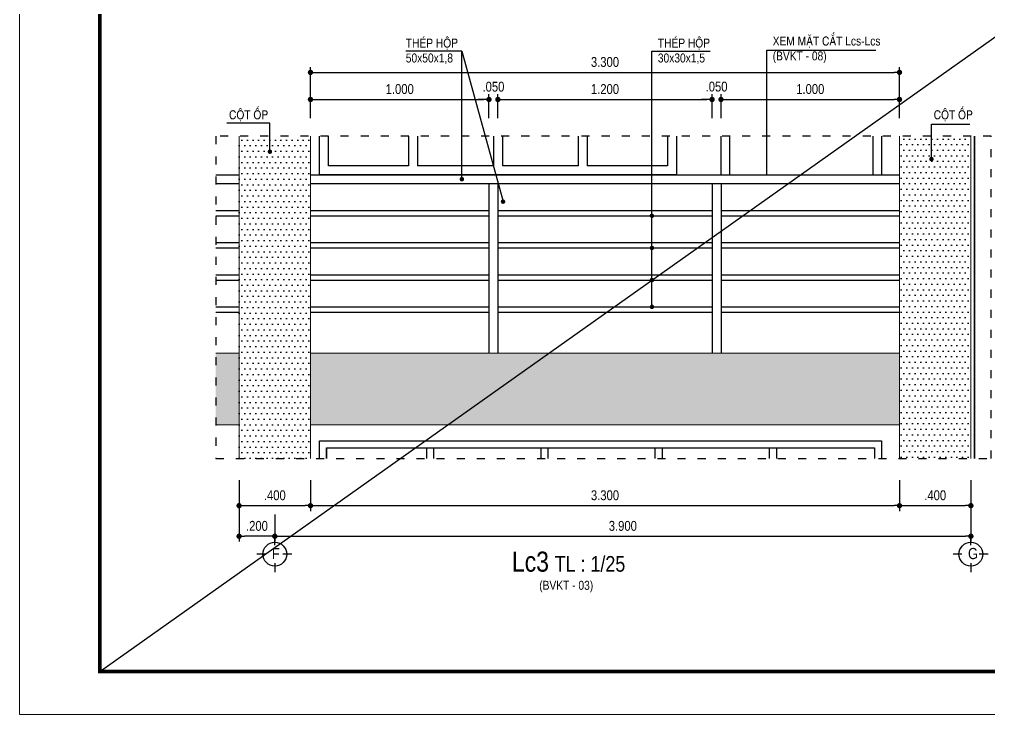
# Model space of a CAD drawing. Header units: millimetres. Extents: x 120 to 288, y 58 to 216.
# Drawn here: x 119.75 to 141.49, y 58.05 to 73.62 of the extents above; entities that cross this region are included whole.
import ezdxf

# ---------------------------------------------------------------- set-up
doc = ezdxf.new("R2010")
doc.units = ezdxf.units.MM
doc.header["$LTSCALE"] = 0.3
doc.header["$MEASUREMENT"] = 0
doc.linetypes.add('ACAD_ISO03W100', pattern=[30, 12, -18])
doc.layers.get('0').update_dxf_attribs({"linetype": 'CONTINUOUS', "lineweight": 13})
doc.layers.get('DEFPOINTS').update_dxf_attribs({"linetype": 'CONTINUOUS', "lineweight": 13})
for name, color, linetype in [('CHU', 3, 'CONTINUOUS'), ('HACTH', 8, 'CONTINUOUS'), ('HATCH', 8, 'CONTINUOUS'), ('LAYER 1', 1, 'CONTINUOUS'), ('LAYER 7', 7, 'CONTINUOUS'), ('LAYER1', 1, 'CONTINUOUS'), ('LAYER5', 5, 'CONTINUOUS'), ('LAYER7', 7, 'CONTINUOUS')]:
    doc.layers.add(name, color=color, linetype=linetype)
doc.layers.add('Layer6', color=7, linetype='CONTINUOUS', true_color=0xffe8a3)
doc.styles.add('HELVE-KT', font='vhelvcn.TTF')
doc.dimstyles.new('1-25', dxfattribs={"dimtxt": 0.22, "dimasz": 0.12, "dimexe": 0.12, "dimexo": 0.2, "dimgap": 0.12, "dimtad": 1, "dimdec": 3, "dimlfac": 0.25, "dimzin": 4, "dimdsep": 46, "dimtxsty": 'HELVE-KT', "dimblk1": 'DOT', "dimblk2": 'DOT', "dimsah": 1, "dimcen": 0.18, "dimadec": 3, "dimazin": 0, "dimtfac": 1, "dimtdec": 3, "dimtofl": 0, "dimtmove": 2, "dimatfit": 3, "dimldrblk": 'DOT', "dimfxl": 0, "dimtolj": 1, "dimtzin": 4, "dimarcsym": 0})
pattern_1 = [(0, (487584.04781, -1363304.9614), (0.0625, 0.125), [0, -0.125])]

# ---------------------------------------------------------------- blocks, each defined once
blk = doc.blocks.new('_DOT')
at = {"color": 0, "linetype": 'ByBlock'}
blk.add_line((-0.5, 0), (-1, 0), dxfattribs=at)
at = {"color": 0, "linetype": 'ByBlock', "const_width": 0.5}
blk.add_lwpolyline([(-0.25, 0, 1), (0.25, 0, 1)], format="xyb", close=True, dxfattribs=at)
blk = doc.blocks.new('*D645')
at = {"layer": 'DEFPOINTS', "color": 0, "lineweight": -2, "ltscale": 5}
for p in [(141.072, 63.493), (125.472, 62.725), (141.072, 62.039)]:
    blk.add_point(p, dxfattribs=at)
at = {"layer": 'LAYER 1', "color": 0, "lineweight": -2, "ltscale": 5}
for p, q in [((141.072, 63.293), (141.072, 61.919)), ((125.472, 62.525), (125.472, 61.919)), ((125.592, 62.039), (140.952, 62.039))]:
    blk.add_line(p, q, dxfattribs=at)
at = {"layer": 'LAYER 1', "color": 0, "lineweight": -2, "ltscale": 5, "xscale": 0.12, "yscale": 0.12, "zscale": 0.12, "rotation": 180}
blk.add_blockref('_DOT', (125.472, 62.039), dxfattribs=at)
at = {"layer": 'LAYER 1', "color": 0, "lineweight": -2, "ltscale": 5, "xscale": 0.12, "yscale": 0.12, "zscale": 0.12}
blk.add_blockref('_DOT', (141.072, 62.039), dxfattribs=at)
at = {"layer": 'LAYER 1', "color": 0, "ltscale": 5, "insert": (133.272, 62.271), "char_height": 0.22, "attachment_point": 5, "style": 'HELVE-KT'}
blk.add_mtext('\\A1;3.900', dxfattribs=at)
blk = doc.blocks.new('*D646')
at = {"layer": 'DEFPOINTS', "color": 0, "lineweight": -2, "ltscale": 0.08}
for p in [(124.672, 63.493), (126.272, 63.493), (126.272, 62.725)]:
    blk.add_point(p, dxfattribs=at)
at = {"layer": 'LAYER 1', "color": 0, "lineweight": -2, "ltscale": 0.08}
for p, q in [((124.672, 63.293), (124.672, 62.605)), ((126.272, 63.293), (126.272, 62.605)), ((124.792, 62.725), (126.152, 62.725))]:
    blk.add_line(p, q, dxfattribs=at)
at = {"layer": 'LAYER 1', "color": 0, "lineweight": -2, "ltscale": 0.08, "xscale": 0.12, "yscale": 0.12, "zscale": 0.12, "rotation": 180}
blk.add_blockref('_DOT', (124.672, 62.725), dxfattribs=at)
at = {"layer": 'LAYER 1', "color": 0, "lineweight": -2, "ltscale": 0.08, "xscale": 0.12, "yscale": 0.12, "zscale": 0.12}
blk.add_blockref('_DOT', (126.272, 62.725), dxfattribs=at)
at = {"layer": 'LAYER 1', "color": 0, "lineweight": -2, "ltscale": 0.08, "insert": (125.472, 62.957), "char_height": 0.22, "attachment_point": 5, "style": 'HELVE-KT'}
blk.add_mtext('\\A1;.400', dxfattribs=at)
blk = doc.blocks.new('*D647')
at = {"layer": 'DEFPOINTS', "color": 0, "lineweight": -2, "ltscale": 0.08}
for p in [(126.272, 63.493), (139.472, 63.493), (139.472, 62.725)]:
    blk.add_point(p, dxfattribs=at)
at = {"layer": 'LAYER 1', "color": 0, "lineweight": -2, "ltscale": 0.08}
for p, q in [((126.272, 63.293), (126.272, 62.605)), ((139.472, 63.293), (139.472, 62.605)), ((126.392, 62.725), (139.352, 62.725))]:
    blk.add_line(p, q, dxfattribs=at)
at = {"layer": 'LAYER 1', "color": 0, "lineweight": -2, "ltscale": 0.08, "xscale": 0.12, "yscale": 0.12, "zscale": 0.12, "rotation": 180}
blk.add_blockref('_DOT', (126.272, 62.725), dxfattribs=at)
at = {"layer": 'LAYER 1', "color": 0, "lineweight": -2, "ltscale": 0.08, "xscale": 0.12, "yscale": 0.12, "zscale": 0.12}
blk.add_blockref('_DOT', (139.472, 62.725), dxfattribs=at)
at = {"layer": 'LAYER 1', "color": 0, "lineweight": -2, "ltscale": 0.08, "insert": (132.872, 62.957), "char_height": 0.22, "attachment_point": 5, "style": 'HELVE-KT'}
blk.add_mtext('\\A1;3.300', dxfattribs=at)
blk = doc.blocks.new('*D648')
at = {"layer": 'DEFPOINTS', "color": 0, "lineweight": -2, "ltscale": 0.08}
for p in [(139.472, 63.493), (141.072, 63.493), (141.072, 62.725)]:
    blk.add_point(p, dxfattribs=at)
at = {"layer": 'LAYER 1', "color": 0, "lineweight": -2, "ltscale": 0.08}
for p, q in [((139.472, 63.293), (139.472, 62.605)), ((141.072, 63.293), (141.072, 62.605)), ((139.592, 62.725), (140.952, 62.725))]:
    blk.add_line(p, q, dxfattribs=at)
at = {"layer": 'LAYER 1', "color": 0, "lineweight": -2, "ltscale": 0.08, "xscale": 0.12, "yscale": 0.12, "zscale": 0.12, "rotation": 180}
blk.add_blockref('_DOT', (139.472, 62.725), dxfattribs=at)
at = {"layer": 'LAYER 1', "color": 0, "lineweight": -2, "ltscale": 0.08, "xscale": 0.12, "yscale": 0.12, "zscale": 0.12}
blk.add_blockref('_DOT', (141.072, 62.725), dxfattribs=at)
at = {"layer": 'LAYER 1', "color": 0, "lineweight": -2, "ltscale": 0.08, "insert": (140.272, 62.957), "char_height": 0.22, "attachment_point": 5, "style": 'HELVE-KT'}
blk.add_mtext('\\A1;.400', dxfattribs=at)
blk = doc.blocks.new('*D649')
at = {"layer": 'DEFPOINTS', "color": 0, "lineweight": -2, "ltscale": 0.08}
for p in [(124.672, 62.949), (125.472, 62.725), (124.672, 62.039)]:
    blk.add_point(p, dxfattribs=at)
at = {"layer": 'LAYER 1', "color": 0, "lineweight": -2, "ltscale": 0.08}
for p, q in [((124.672, 62.749), (124.672, 61.919)), ((125.472, 62.525), (125.472, 61.919)), ((125.352, 62.039), (124.792, 62.039))]:
    blk.add_line(p, q, dxfattribs=at)
at = {"layer": 'LAYER 1', "color": 0, "lineweight": -2, "ltscale": 0.08, "xscale": 0.12, "yscale": 0.12, "zscale": 0.12, "rotation": 180}
blk.add_blockref('_DOT', (124.672, 62.039), dxfattribs=at)
at = {"layer": 'LAYER 1', "color": 0, "lineweight": -2, "ltscale": 0.08, "xscale": 0.12, "yscale": 0.12, "zscale": 0.12}
blk.add_blockref('_DOT', (125.472, 62.039), dxfattribs=at)
at = {"layer": 'LAYER 1', "color": 0, "lineweight": -2, "ltscale": 0.08, "insert": (125.072, 62.271), "char_height": 0.22, "attachment_point": 5, "style": 'HELVE-KT'}
blk.add_mtext('\\A1;.200', dxfattribs=at)
blk = doc.blocks.new('*D663')
at = {"layer": 'DEFPOINTS', "color": 0, "lineweight": -2, "ltscale": 0.08}
for p in [(130.272, 71.823), (126.272, 71.207), (130.272, 71.207)]:
    blk.add_point(p, dxfattribs=at)
at = {"layer": 'LAYER 1', "color": 0, "lineweight": -2, "ltscale": 0.08}
for p, q in [((126.272, 71.407), (126.272, 71.943)), ((126.392, 71.823), (130.152, 71.823)), ((130.272, 71.407), (130.272, 71.943))]:
    blk.add_line(p, q, dxfattribs=at)
at = {"layer": 'LAYER 1', "color": 0, "lineweight": -2, "ltscale": 0.08, "xscale": 0.12, "yscale": 0.12, "zscale": 0.12, "rotation": 180}
blk.add_blockref('_DOT', (126.272, 71.823), dxfattribs=at)
at = {"layer": 'LAYER 1', "color": 0, "lineweight": -2, "ltscale": 0.08, "xscale": 0.12, "yscale": 0.12, "zscale": 0.12}
blk.add_blockref('_DOT', (130.272, 71.823), dxfattribs=at)
at = {"layer": 'LAYER 1', "color": 0, "lineweight": -2, "ltscale": 0.08, "insert": (128.272, 72.055), "char_height": 0.22, "attachment_point": 5, "style": 'HELVE-KT'}
blk.add_mtext('\\A1;1.000', dxfattribs=at)
blk = doc.blocks.new('*D664')
at = {"layer": 'DEFPOINTS', "color": 0, "lineweight": -2, "ltscale": 0.08}
for p in [(130.472, 71.823), (130.272, 71.207), (130.472, 71.207)]:
    blk.add_point(p, dxfattribs=at)
at = {"layer": 'LAYER 1', "color": 0, "lineweight": -2, "ltscale": 0.08}
for p, q in [((130.152, 71.823), (130.032, 71.823)), ((130.272, 71.407), (130.272, 71.943)), ((130.472, 71.407), (130.472, 71.943)), ((130.592, 71.823), (130.712, 71.823))]:
    blk.add_line(p, q, dxfattribs=at)
at = {"layer": 'LAYER 1', "color": 0, "lineweight": -2, "ltscale": 0.08, "xscale": 0.12, "yscale": 0.12, "zscale": 0.12}
blk.add_blockref('_DOT', (130.272, 71.823), dxfattribs=at)
at = {"layer": 'LAYER 1', "color": 0, "lineweight": -2, "ltscale": 0.08, "xscale": 0.12, "yscale": 0.12, "zscale": 0.12, "rotation": 180}
blk.add_blockref('_DOT', (130.472, 71.823), dxfattribs=at)
at = {"layer": 'LAYER 1', "color": 0, "lineweight": -2, "ltscale": 0.08, "insert": (130.372, 72.108), "char_height": 0.22, "attachment_point": 5, "style": 'HELVE-KT'}
blk.add_mtext('\\A1;.050', dxfattribs=at)
blk = doc.blocks.new('*D665')
at = {"layer": 'DEFPOINTS', "color": 0, "lineweight": -2, "ltscale": 0.08}
for p in [(135.272, 71.823), (130.472, 71.207), (135.272, 71.207)]:
    blk.add_point(p, dxfattribs=at)
at = {"layer": 'LAYER 1', "color": 0, "lineweight": -2, "ltscale": 0.08}
for p, q in [((130.472, 71.407), (130.472, 71.943)), ((130.592, 71.823), (135.152, 71.823)), ((135.272, 71.407), (135.272, 71.943))]:
    blk.add_line(p, q, dxfattribs=at)
at = {"layer": 'LAYER 1', "color": 0, "lineweight": -2, "ltscale": 0.08, "xscale": 0.12, "yscale": 0.12, "zscale": 0.12, "rotation": 180}
blk.add_blockref('_DOT', (130.472, 71.823), dxfattribs=at)
at = {"layer": 'LAYER 1', "color": 0, "lineweight": -2, "ltscale": 0.08, "xscale": 0.12, "yscale": 0.12, "zscale": 0.12}
blk.add_blockref('_DOT', (135.272, 71.823), dxfattribs=at)
at = {"layer": 'LAYER 1', "color": 0, "lineweight": -2, "ltscale": 0.08, "insert": (132.872, 72.055), "char_height": 0.22, "attachment_point": 5, "style": 'HELVE-KT'}
blk.add_mtext('\\A1;1.200', dxfattribs=at)
blk = doc.blocks.new('*D666')
at = {"layer": 'DEFPOINTS', "color": 0, "lineweight": -2, "ltscale": 0.08}
for p in [(135.472, 71.823), (135.272, 71.207), (135.472, 71.207)]:
    blk.add_point(p, dxfattribs=at)
at = {"layer": 'LAYER 1', "color": 0, "lineweight": -2, "ltscale": 0.08}
for p, q in [((135.152, 71.823), (135.032, 71.823)), ((135.272, 71.407), (135.272, 71.943)), ((135.472, 71.407), (135.472, 71.943)), ((135.592, 71.823), (135.712, 71.823))]:
    blk.add_line(p, q, dxfattribs=at)
at = {"layer": 'LAYER 1', "color": 0, "lineweight": -2, "ltscale": 0.08, "xscale": 0.12, "yscale": 0.12, "zscale": 0.12}
blk.add_blockref('_DOT', (135.272, 71.823), dxfattribs=at)
at = {"layer": 'LAYER 1', "color": 0, "lineweight": -2, "ltscale": 0.08, "xscale": 0.12, "yscale": 0.12, "zscale": 0.12, "rotation": 180}
blk.add_blockref('_DOT', (135.472, 71.823), dxfattribs=at)
at = {"layer": 'LAYER 1', "color": 0, "lineweight": -2, "ltscale": 0.08, "insert": (135.372, 72.111), "char_height": 0.22, "attachment_point": 5, "style": 'HELVE-KT'}
blk.add_mtext('\\A1;.050', dxfattribs=at)
blk = doc.blocks.new('*D667')
at = {"layer": 'DEFPOINTS', "color": 0, "lineweight": -2, "ltscale": 0.08}
for p in [(139.472, 71.823), (135.472, 71.207), (139.472, 71.207)]:
    blk.add_point(p, dxfattribs=at)
at = {"layer": 'LAYER 1', "color": 0, "lineweight": -2, "ltscale": 0.08}
for p, q in [((135.472, 71.407), (135.472, 71.943)), ((135.592, 71.823), (139.352, 71.823)), ((139.472, 71.407), (139.472, 71.943))]:
    blk.add_line(p, q, dxfattribs=at)
at = {"layer": 'LAYER 1', "color": 0, "lineweight": -2, "ltscale": 0.08, "xscale": 0.12, "yscale": 0.12, "zscale": 0.12, "rotation": 180}
blk.add_blockref('_DOT', (135.472, 71.823), dxfattribs=at)
at = {"layer": 'LAYER 1', "color": 0, "lineweight": -2, "ltscale": 0.08, "xscale": 0.12, "yscale": 0.12, "zscale": 0.12}
blk.add_blockref('_DOT', (139.472, 71.823), dxfattribs=at)
at = {"layer": 'LAYER 1', "color": 0, "lineweight": -2, "ltscale": 0.08, "insert": (137.472, 72.055), "char_height": 0.22, "attachment_point": 5, "style": 'HELVE-KT'}
blk.add_mtext('\\A1;1.000', dxfattribs=at)
blk = doc.blocks.new('*D668')
at = {"layer": 'DEFPOINTS', "color": 0, "lineweight": -2, "ltscale": 0.08}
for p in [(139.472, 72.43), (126.272, 71.207), (139.472, 71.207)]:
    blk.add_point(p, dxfattribs=at)
at = {"layer": 'LAYER 1', "color": 0, "lineweight": -2, "ltscale": 0.08}
for p, q in [((126.272, 71.407), (126.272, 72.55)), ((126.392, 72.43), (139.352, 72.43)), ((139.472, 71.407), (139.472, 72.55))]:
    blk.add_line(p, q, dxfattribs=at)
at = {"layer": 'LAYER 1', "color": 0, "lineweight": -2, "ltscale": 0.08, "xscale": 0.12, "yscale": 0.12, "zscale": 0.12, "rotation": 180}
blk.add_blockref('_DOT', (126.272, 72.43), dxfattribs=at)
at = {"layer": 'LAYER 1', "color": 0, "lineweight": -2, "ltscale": 0.08, "xscale": 0.12, "yscale": 0.12, "zscale": 0.12}
blk.add_blockref('_DOT', (139.472, 72.43), dxfattribs=at)
at = {"layer": 'LAYER 1', "color": 0, "lineweight": -2, "ltscale": 0.08, "insert": (132.872, 72.662), "char_height": 0.22, "attachment_point": 5, "style": 'HELVE-KT'}
blk.add_mtext('\\A1;3.300', dxfattribs=at)

msp = doc.modelspace()

# ---------------------------------------------------------------- hatches: boundary and pattern name
at = {"layer": 'Layer6', "ltscale": 5}
h = msp.add_hatch(dxfattribs=at)
h.set_pattern_fill('DOTS', color=256, scale=2, style=0)
h.set_pattern_definition(pattern_1)
h.paths.add_polyline_path([(124.67212, 63.78341), (126.27212, 63.78341), (126.27212, 70.99861), (124.67212, 70.99861)])
h = msp.add_hatch(dxfattribs=at)
h.set_pattern_fill('DOTS', color=256, scale=2, style=0)
h.set_pattern_definition([(0, (51.07212, 49.93761), (0.0625, 0.125), [0, -0.125])])
h.paths.add_polyline_path([(139.47212, 63.78341), (141.07212, 63.78341), (141.07212, 70.99861), (139.47212, 70.99861)])
h = msp.add_hatch(dxfattribs=at)
h.set_pattern_fill('DOTS', color=256, scale=2, style=0)
h.set_pattern_definition(pattern_1)
h.paths.add_polyline_path([(126.27212, 66.13761), (126.27212, 64.53761), (139.47212, 64.53761), (139.47212, 66.13761)])
h.paths.add_polyline_path([(124.14834, 66.13761), (124.14834, 64.53761), (124.67212, 64.53761), (124.67212, 66.13761)])

# ---------------------------------------------------------------- linework, layer by layer
at = {"ltscale": 5}
for p, q in [((124.67212, 70.99861), (124.67212, 63.78341)), ((126.27212, 70.99861), (126.27212, 63.78341)), ((139.47212, 70.99861), (139.47212, 63.78341)), ((124.14834, 66.13761), (124.67212, 66.13761)), ((126.27212, 66.13761), (139.47212, 66.13761)), ((124.14834, 64.53761), (124.67212, 64.53761)), ((126.27212, 64.53761), (139.47212, 64.53761))]:
    msp.add_line(p, q, dxfattribs=at)
msp.add_lwpolyline([(141.07212, 70.99861), (141.07212, 63.78341)], dxfattribs=at)
at = {"layer": 'CHU'}
for points in [[(125.47212, 61.83897), (125.47212, 62.03897)], [(141.07212, 61.83897), (141.07212, 62.03897)], [(125.27212, 61.63897), (125.07212, 61.63897)], [(125.85546, 61.63897), (125.65546, 61.63897)], [(140.87212, 61.63897), (140.67212, 61.63897)], [(141.45546, 61.63897), (141.25546, 61.63897)], [(125.47212, 61.43897), (125.47212, 61.23897)], [(141.07212, 61.43897), (141.07212, 61.23897)]]:
    msp.add_lwpolyline(points, dxfattribs=at)
for centre in [(125.47212, 61.63897), (141.07212, 61.63897)]:
    msp.add_circle(centre, 0.26667, dxfattribs=at)
at = {"layer": 'DEFPOINTS', "linetype": 'Continuous', "ltscale": 0.08}
msp.add_lwpolyline([(119.74885, 58.04536), (161.74885, 58.04536), (161.74885, 87.74536), (119.74885, 87.74536)], close=True, dxfattribs=at)
at = {"layer": 'HACTH', "lineweight": -2, "ltscale": 0.08}
for points in [[(129.66479, 70.0367), (129.66479, 72.90705), (128.40797, 72.90705)], [(129.66479, 72.90705), (130.58739, 69.53488)], [(133.92453, 67.17761), (133.92453, 72.90705), (135.23143, 72.90705)], [(136.49843, 70.13761), (136.49843, 72.93043), (138.94338, 72.93043)], [(125.36278, 70.65374), (125.36278, 71.2931), (124.39628, 71.2931)], [(140.18787, 70.48711), (140.18787, 71.27288), (141.05067, 71.27288)]]:
    msp.add_lwpolyline(points, dxfattribs=at)
at = {"layer": 'HATCH', "ltscale": 5}
msp.add_line((141.15212, 70.99861), (141.15212, 63.78341), dxfattribs=at)
msp.add_line((141.15212, 70.99861), (141.15212, 63.78341), dxfattribs=at)
msp.add_lwpolyline([(141.15212, 63.78341), (141.15212, 70.99861)], dxfattribs=at)
at = {"layer": 'LAYER 1', "lineweight": -2, "ltscale": 0.08}
msp.add_lwpolyline([(121.54885, 59.00791), (160.74885, 86.78282)], dxfattribs=at)
at = {"layer": 'LAYER 1', "lineweight": -2, "ltscale": 0.08, "const_width": 0.05}
for points in [[(125.33778, 70.65374, 1), (125.38778, 70.65374, 1)], [(140.16287, 70.48711, 1), (140.21287, 70.48711, 1)], [(129.63979, 70.0367, 1), (129.68979, 70.0367, 1)], [(130.56239, 69.53488, 1), (130.61239, 69.53488, 1)], [(133.89953, 69.21761, 1), (133.94953, 69.21761, 1)], [(133.89953, 68.49761, 1), (133.94953, 68.49761, 1)], [(133.89953, 67.77761, 1), (133.94953, 67.77761, 1)], [(133.89953, 67.17761, 1), (133.94953, 67.17761, 1)]]:
    msp.add_lwpolyline(points, format="xyb", close=True, dxfattribs=at)
at = {"layer": 'LAYER 7', "linetype": 'ACAD_ISO03W100', "ltscale": 0.05}
msp.add_lwpolyline([(124.14834, 63.78341), (141.52685, 63.78341), (141.52685, 70.99861), (124.14834, 70.99861)], close=True, dxfattribs=at)
at = {"layer": 'LAYER5', "color": 163, "ltscale": 5}
for p, q in [((128.47212, 70.99861), (128.47212, 70.33761)), ((128.67212, 70.99861), (128.67212, 70.33761)), ((130.37212, 70.99861), (130.37212, 70.33761)), ((130.57212, 70.99861), (130.57212, 70.33761)), ((132.27212, 70.99861), (132.27212, 70.33761)), ((132.47212, 70.99861), (132.47212, 70.33761)), ((126.63212, 64.01761), (126.63212, 63.78341)), ((128.87212, 64.01761), (128.87212, 63.78341)), ((129.03212, 64.01761), (129.03212, 63.78341)), ((131.43212, 64.01761), (131.43212, 63.78341)), ((131.59212, 64.01761), (131.59212, 63.78341)), ((133.99212, 64.01761), (133.99212, 63.78341)), ((134.15212, 64.01761), (134.15212, 63.78341)), ((136.55212, 64.01761), (136.55212, 63.78341)), ((136.71212, 64.01761), (136.71212, 63.78341))]:
    msp.add_line(p, q, dxfattribs=at)
at = {"layer": 'LAYER5', "ltscale": 5}
for p, q in [((124.14834, 70.13761), (124.67212, 70.13761)), ((126.27212, 70.13761), (139.47212, 70.13761)), ((124.14834, 69.93761), (124.67212, 69.93761)), ((126.27212, 69.93761), (139.47212, 69.93761)), ((130.27212, 69.93761), (130.27212, 66.13761)), ((130.47212, 69.93761), (130.47212, 66.13761)), ((135.27212, 69.93761), (135.27212, 66.13761)), ((135.47212, 69.93761), (135.47212, 66.13761)), ((124.14834, 69.33761), (124.67212, 69.33761)), ((124.14834, 69.21761), (124.67212, 69.21761)), ((126.27212, 69.33761), (130.27212, 69.33761)), ((126.27212, 69.21761), (130.27212, 69.21761)), ((130.47212, 69.33761), (135.27212, 69.33761)), ((130.47212, 69.21761), (135.27212, 69.21761)), ((135.47212, 69.33761), (139.47212, 69.33761)), ((135.47212, 69.21761), (139.47212, 69.21761)), ((124.14834, 68.61761), (124.67212, 68.61761)), ((124.14834, 68.49761), (124.67212, 68.49761)), ((126.27212, 68.61761), (130.27212, 68.61761)), ((126.27212, 68.49761), (130.27212, 68.49761)), ((130.47212, 68.61761), (135.27212, 68.61761)), ((130.47212, 68.49761), (135.27212, 68.49761)), ((135.47212, 68.61761), (139.47212, 68.61761)), ((135.47212, 68.49761), (139.47212, 68.49761)), ((124.14834, 67.89761), (124.67212, 67.89761)), ((126.27212, 67.89761), (130.27212, 67.89761)), ((130.47212, 67.89761), (135.27212, 67.89761)), ((135.47212, 67.89761), (139.47212, 67.89761)), ((124.14834, 67.77761), (124.67212, 67.77761)), ((126.27212, 67.77761), (130.27212, 67.77761)), ((130.47212, 67.77761), (135.27212, 67.77761)), ((135.47212, 67.77761), (139.47212, 67.77761)), ((124.14834, 67.17761), (124.67212, 67.17761)), ((124.14834, 67.05761), (124.67212, 67.05761)), ((126.27212, 67.17761), (130.27212, 67.17761)), ((126.27212, 67.05761), (130.27212, 67.05761)), ((130.47212, 67.17761), (135.27212, 67.17761)), ((130.47212, 67.05761), (135.27212, 67.05761)), ((135.47212, 67.17761), (139.47212, 67.17761)), ((135.47212, 67.05761), (139.47212, 67.05761))]:
    msp.add_line(p, q, dxfattribs=at)
at = {"layer": 'LAYER5', "color": 163, "ltscale": 5}
for points in [[(134.47212, 70.99861), (134.47212, 70.13761), (126.47212, 70.13761), (126.47212, 70.99861)], [(128.47212, 70.33761), (126.67212, 70.33761), (126.67212, 70.99861)], [(134.27212, 70.99861), (134.27212, 70.33761), (132.47212, 70.33761)], [(135.47212, 70.13761), (135.47212, 70.99861)], [(135.67212, 70.13761), (135.67212, 70.99861)], [(138.87212, 70.99861), (138.87212, 70.13761)], [(139.07212, 70.99861), (139.07212, 70.13761)], [(130.37212, 70.33761), (128.67212, 70.33761)], [(132.27212, 70.33761), (130.57212, 70.33761)], [(126.47212, 63.78341), (126.47212, 64.17761), (139.07212, 64.17761), (139.07212, 63.78341)], [(126.63212, 63.78341), (126.63212, 64.01761), (138.91212, 64.01761), (138.91212, 63.78341)]]:
    msp.add_lwpolyline(points, dxfattribs=at)
at = {"layer": 'LAYER7', "linetype": 'Continuous', "const_width": 0.08}
msp.add_lwpolyline([(160.74885, 86.78282), (121.54885, 86.78282), (121.54885, 59.00791), (160.74885, 59.00791)], close=True, dxfattribs=at)

# ---------------------------------------------------------------- texts
at = {"layer": 'LAYER 1', "linetype": 'Continuous', "ltscale": 0.4, "insert": (130.78564, 61.69626), "char_height": 0.2, "width": 10.8090428, "attachment_point": 1, "style": 'HELVE-KT'}
msp.add_mtext('{\\H2.25x;Lc3}  {\\H1.75x;TL : 1/25}', dxfattribs=at)
at = {"layer": 'LAYER1', "linetype": 'Continuous', "ltscale": 0.05, "style": 'HELVE-KT'}
for s, insert, char_height, width, attachment_point in [('XEM MAËT CAÉT Lcs-Lcs\\P(BVKT - 08)', (136.63013, 72.63868), 0.2, 5.2618645, 7), ('THEÙP HOÄP \\P50x50x1,8', (128.40797, 72.61529), 0.2, 5.2618645, 7), ('THEÙP HOÄP \\P30x30x1,5', (134.05622, 72.61529), 0.2, 5.2618645, 7), ('COÄT OÁP ', (124.44696, 71.33014), 0.2, 5.2618645, 7), ('COÄT OÁP ', (140.23855, 71.33014), 0.2, 5.2618645, 7), ('F', (125.40695, 61.77751), 0.25, 13.0973333, 1), ('G', (141.00695, 61.77751), 0.25, 13.0973333, 1), ('(BVKT - 03)', (131.39852, 60.78112), 0.2, 5.2618645, 7)]:
    msp.add_mtext(s, dxfattribs=dict(at, insert=insert, char_height=char_height, width=width, attachment_point=attachment_point))

# ---------------------------------------------------------------- dimensions: what is measured, and where the dimension line sits
at = {"layer": 'LAYER 1', "lineweight": -2, "ltscale": 0.08}
for base, p1, p2, picture, middle in [((139.47212, 72.43003), (126.27212, 71.20737), (139.47212, 71.20737), '*D668', (132.87212, 72.66238)), ((130.27212, 71.82296), (126.27212, 71.20737), (130.27212, 71.20737), '*D663', (128.27212, 72.05531)), ((135.27212, 71.82296), (130.47212, 71.20737), (135.27212, 71.20737), '*D665', (132.87212, 72.05531)), ((139.47212, 71.82296), (135.47212, 71.20737), (139.47212, 71.20737), '*D667', (137.47212, 72.05531)), ((126.27212, 62.72494), (124.67212, 63.49282), (126.27212, 63.49282), '*D646', (125.47212, 62.95729)), ((139.47212, 62.72494), (126.27212, 63.49282), (139.47212, 63.49282), '*D647', (132.87212, 62.95729)), ((141.07212, 62.72494), (139.47212, 63.49282), (141.07212, 63.49282), '*D648', (140.27212, 62.95729)), ((124.67212, 62.03897), (125.47212, 62.72494), (124.67212, 62.94888), '*D649', (125.07212, 62.27131))]:
    dim = msp.add_linear_dim(base=base, p1=p1, p2=p2, dimstyle='1-25', dxfattribs=at)
    dim.commit()
    dim.dimension.update_dxf_attribs({"geometry": picture, "text_midpoint": middle})
for base, p1, p2, picture, middle in [((130.47212, 71.82296), (130.27212, 71.20737), (130.47212, 71.20737), '*D664', (130.37212, 72.10842)), ((135.47212, 71.82296), (135.27212, 71.20737), (135.47212, 71.20737), '*D666', (135.37212, 72.11079))]:
    dim = msp.add_linear_dim(base=base, p1=p1, p2=p2, dimstyle='1-25', dxfattribs=at)
    dim.commit()
    dim.dimension.update_dxf_attribs({"geometry": picture, "text_midpoint": middle, "dimtype": 160})
at = {"layer": 'LAYER 1', "ltscale": 5}
dim = msp.add_linear_dim(base=(141.07212, 62.03897), p1=(125.47212, 62.72494), p2=(141.07212, 63.49282), dimstyle='1-25', dxfattribs=at)
dim.commit()
dim.dimension.update_dxf_attribs({"geometry": '*D645', "text_midpoint": (133.27212, 62.27131)})

doc.saveas('drawing.dxf')
